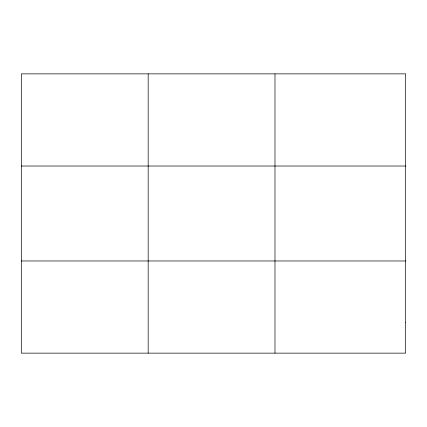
<?xml version="1.0" encoding="UTF-8"?>
<svg xmlns="http://www.w3.org/2000/svg" width="427" height="427" viewBox="0 0 427 427"><rect width="100%" height="100%" fill="white"/><g stroke="black" fill="none" stroke-linecap="round" stroke-linejoin="round"><path stroke-width="0.64" d="M148.169 73.86L148.169 353.14M274.988 73.86L274.988 353.14M21.35 166.023L405.65 166.023M21.35 260.977L405.65 260.977M405.65 322.417L405.65 353.14L21.35 353.14L21.35 73.86L405.65 73.86L405.65 322.417"/></g></svg>
